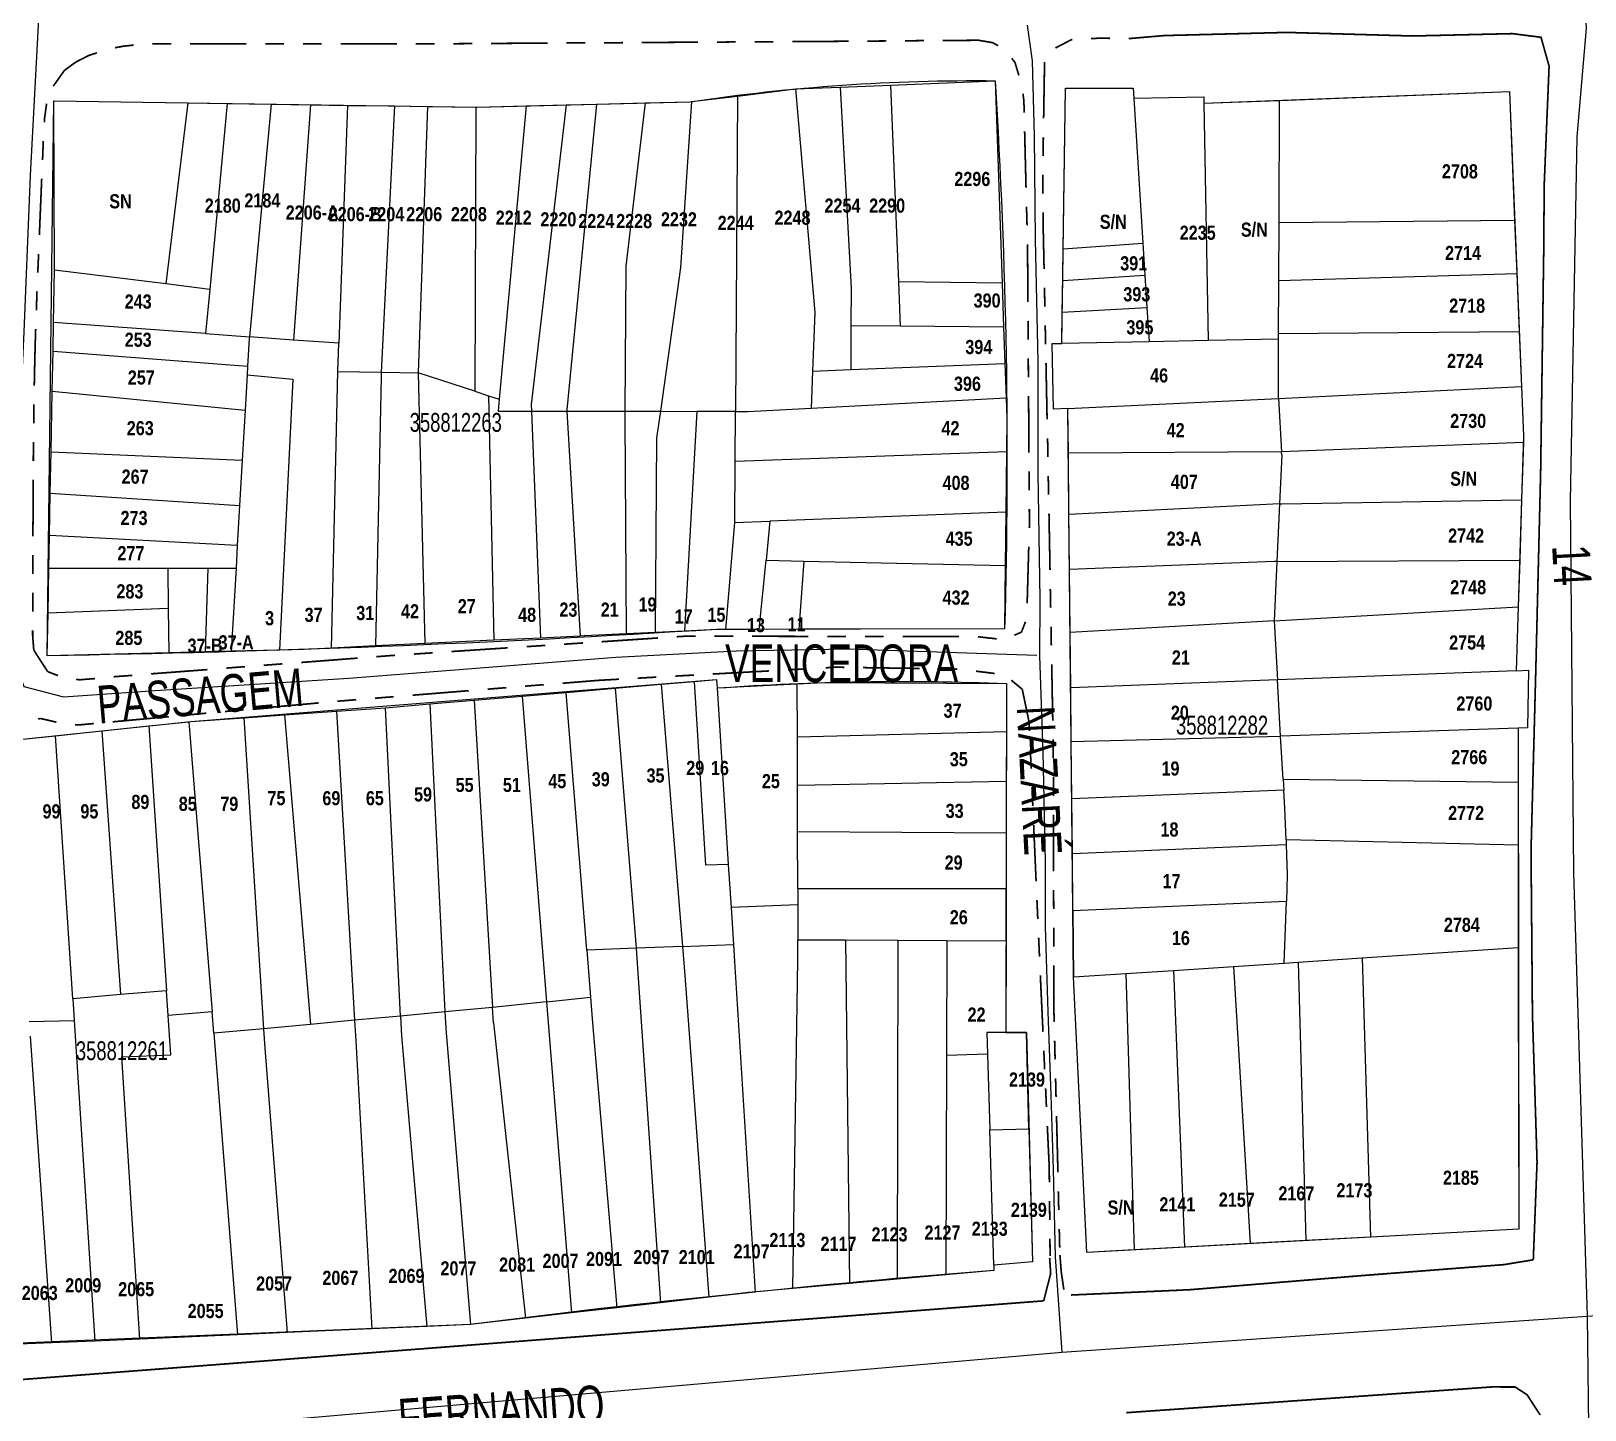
# Model space of a CAD drawing. Extents: x 201676 to 203188, y 4837754 to 4839005.
# Drawn here: x 202064.8 to 202229.9, y 4838251.5 to 4838398 of the extents above; entities that cross this region are included whole.
import ezdxf
from ezdxf.enums import TextEntityAlignment as Align

# ---------------------------------------------------------------- set-up
doc = ezdxf.new("R2010")
doc.units = 0
doc.header["$LTSCALE"] = 1.5
doc.header["$MEASUREMENT"] = 0
doc.linetypes.add('PHANTOMX2', pattern=[5, 2.5, -0.5, 0.5, -0.5, 0.5, -0.5])
doc.linetypes.add('TRACO_25', pattern=[8, 3, -1, 1, -1, 1, -1])
for name, color, linetype in [('CD-MALHA-LOTES', 40, 'CONTINUOUS'), ('CD_TXT_QUADRA', 7, 'CONTINUOUS'), ('RU-QUADRAS', 210, 'CONTINUOUS'), ('SV-EIXO-RUA-N-PAV', 6, 'CONTINUOUS'), ('SV-EIXO-RUA-PAV', 20, 'CONTINUOUS'), ('SV-RUA-NAO-PAV-S-GUIA-C-GUIA', 7, 'PHANTOMX2'), ('SV-RUA-PAVIM-S-GUIA-C-GUIA', 7, 'CONTINUOUS'), ('SV-TXT-RUA-N-PAV-S-GUIA-C-GUIA', 7, 'CONTINUOUS'), ('SV-TXT-RUA-PAV-S-GUIA-C-GUIA', 7, 'CONTINUOUS'), ('Th_NmrPort', 7, 'CONTINUOUS')]:
    doc.layers.add(name, color=color, linetype=linetype)
doc.styles.add('ARIAL', font='ARIAL.TTF')
doc.styles.get("Standard").update_dxf_attribs({"font": 'swisscbo.ttf'})

msp = doc.modelspace()

# ---------------------------------------------------------------- linework, layer by layer
at = {"layer": 'CD-MALHA-LOTES', "linetype": 'Continuous'}
for p, q in [((202146.01, 4838391.85), (202150.77, 4838392.05)), ((202150.77, 4838392.05), (202156.16, 4838392.27)), ((202150.77, 4838392.05), (202151.93, 4838370.69)), ((202156.16, 4838392.27), (202167.23, 4838392.73)), ((202156.99, 4838371.35), (202156.16, 4838392.27)), ((202167.23, 4838392.73), (202167.98, 4838371.23)), ((202067.2, 4838390.58), (202081.44, 4838390.37)), ((202067.27, 4838372.61), (202067.2, 4838390.58)), ((202130.06, 4838390.37), (202134.81, 4838390.49)), ((202134.97, 4838390.51), (202133.8, 4838372.87)), ((202134.81, 4838390.49), (202134.97, 4838390.51)), ((202134.97, 4838390.51), (202139.87, 4838391.1)), ((202139.87, 4838391.1), (202139.65, 4838357.6)), ((202139.87, 4838391.1), (202146.01, 4838391.85)), ((202146.01, 4838391.85), (202148.06, 4838368.09)), ((202174.47, 4838374.87), (202174.71, 4838391.92)), ((202174.71, 4838391.92), (202181.91, 4838391.92)), ((202181.91, 4838391.92), (202181.97, 4838390.89)), ((202181.97, 4838390.89), (202189.4, 4838391)), ((202181.97, 4838390.89), (202182.95, 4838375.46)), ((202189.4, 4838391), (202189.41, 4838390.33)), ((202189.41, 4838390.33), (202197.46, 4838390.64)), ((202197.41, 4838377.67), (202197.46, 4838390.64)), ((202197.46, 4838390.64), (202221.89, 4838391.58)), ((202221.89, 4838391.58), (202222.45, 4838377.92)), ((202081.44, 4838390.37), (202079.09, 4838371.14)), ((202081.44, 4838390.37), (202085.62, 4838390.31)), ((202085.62, 4838390.31), (202083.76, 4838370.55)), ((202085.62, 4838390.31), (202090.28, 4838390.24)), ((202090.28, 4838390.24), (202087.98, 4838365.53)), ((202090.28, 4838390.24), (202094.46, 4838390.17)), ((202094.46, 4838390.17), (202092.68, 4838365.18)), ((202094.46, 4838390.17), (202098.42, 4838390.11)), ((202098.42, 4838390.11), (202097.5, 4838364.83)), ((202098.42, 4838390.11), (202098.99, 4838390.11)), ((202098.99, 4838390.11), (202103.39, 4838390.05)), ((202103.39, 4838390.05), (202101.99, 4838361.76)), ((202103.39, 4838390.05), (202106.9, 4838390)), ((202106.9, 4838390), (202105.92, 4838361.71)), ((202106.9, 4838390), (202112.06, 4838389.93)), ((202112.06, 4838389.93), (202111.93, 4838359.74)), ((202112.06, 4838389.93), (202112.2, 4838389.93)), ((202112.2, 4838389.93), (202117.38, 4838390.06)), ((202117.38, 4838390.06), (202114.52, 4838358.89)), ((202117.38, 4838390.06), (202121.64, 4838390.16)), ((202121.64, 4838390.16), (202117.92, 4838358.34)), ((202121.64, 4838390.16), (202124.87, 4838390.24)), ((202124.87, 4838390.24), (202121.72, 4838357.76)), ((202124.87, 4838390.24), (202130.06, 4838390.37)), ((202130.06, 4838390.37), (202127.98, 4838373.03)), ((202189.41, 4838390.33), (202189.88, 4838365.12)), ((202197.38, 4838371.5), (202197.41, 4838377.67)), ((202197.41, 4838377.67), (202222.45, 4838377.92)), ((202222.45, 4838377.92), (202222.69, 4838372.25)), ((202174.42, 4838371.51), (202174.47, 4838374.87)), ((202174.47, 4838374.87), (202182.95, 4838375.46)), ((202182.95, 4838375.46), (202183.16, 4838372.07)), ((202067.16, 4838367.05), (202067.27, 4838372.61)), ((202079.09, 4838371.14), (202067.27, 4838372.61)), ((202127.98, 4838373.03), (202127.87, 4838357.61)), ((202133.8, 4838372.87), (202131.66, 4838357.61)), ((202197.38, 4838371.5), (202222.69, 4838372.25)), ((202222.69, 4838372.25), (202222.94, 4838366.09)), ((202083.76, 4838370.55), (202079.09, 4838371.14)), ((202151.93, 4838370.69), (202151.91, 4838366.68)), ((202167.98, 4838371.23), (202156.99, 4838371.35)), ((202157.18, 4838366.64), (202156.99, 4838371.35)), ((202167.98, 4838371.23), (202168.14, 4838366.55)), ((202174.37, 4838368.15), (202174.42, 4838371.51)), ((202174.42, 4838371.51), (202183.16, 4838372.07)), ((202183.16, 4838372.07), (202183.37, 4838368.65)), ((202197.35, 4838365.89), (202197.38, 4838371.5)), ((202083.76, 4838370.55), (202083.32, 4838365.87)), ((202148.06, 4838368.09), (202147.83, 4838361.89)), ((202174.32, 4838364.82), (202174.37, 4838368.15)), ((202174.37, 4838368.15), (202183.37, 4838368.65)), ((202183.37, 4838368.65), (202183.6, 4838365)), ((202067.11, 4838363.99), (202067.16, 4838367.05)), ((202083.32, 4838365.87), (202067.16, 4838367.05)), ((202083.32, 4838365.87), (202087.98, 4838365.53)), ((202151.91, 4838366.68), (202151.89, 4838362.04)), ((202157.18, 4838366.64), (202151.91, 4838366.68)), ((202168.14, 4838366.55), (202157.18, 4838366.64)), ((202168.14, 4838366.55), (202168.28, 4838362.68)), ((202197.35, 4838365.89), (202222.94, 4838366.09)), ((202197.35, 4838365.28), (202197.35, 4838365.89)), ((202222.94, 4838366.09), (202223.18, 4838360.26)), ((202067.03, 4838359.75), (202067.11, 4838363.99)), ((202067.11, 4838363.99), (202087.79, 4838362.39)), ((202087.96, 4838365.35), (202087.79, 4838362.39)), ((202087.98, 4838365.53), (202087.96, 4838365.35)), ((202092.68, 4838365.18), (202087.98, 4838365.53)), ((202097.5, 4838364.83), (202092.68, 4838365.18)), ((202097.38, 4838361.83), (202097.5, 4838364.83)), ((202173.31, 4838364.8), (202174.32, 4838364.82)), ((202173.45, 4838357.82), (202173.31, 4838364.8)), ((202183.6, 4838365), (202174.32, 4838364.82)), ((202189.88, 4838365.12), (202183.6, 4838365)), ((202197.35, 4838365.28), (202189.88, 4838365.12)), ((202197.34, 4838358.98), (202197.35, 4838365.28)), ((202087.79, 4838362.39), (202087.74, 4838361.47)), ((202151.89, 4838362.04), (202168.28, 4838362.68)), ((202168.28, 4838362.68), (202168.4, 4838359.04)), ((202087.74, 4838361.47), (202087.53, 4838357.74)), ((202087.74, 4838361.47), (202092.59, 4838361.01)), ((202092.59, 4838361.01), (202091.19, 4838332.25)), ((202096.72, 4838332.45), (202097.38, 4838361.83)), ((202097.38, 4838361.83), (202101.99, 4838361.76)), ((202101.97, 4838361.27), (202101.38, 4838332.68)), ((202101.99, 4838361.76), (202101.97, 4838361.27)), ((202101.99, 4838361.76), (202105.92, 4838361.71)), ((202105.92, 4838361.71), (202106.63, 4838332.93)), ((202111.93, 4838359.74), (202105.92, 4838361.71)), ((202147.83, 4838361.89), (202147.68, 4838357.95)), ((202147.83, 4838361.89), (202151.89, 4838362.04)), ((202066.9, 4838353.32), (202067.03, 4838359.75)), ((202067.03, 4838359.75), (202087.53, 4838357.74)), ((202111.93, 4838359.74), (202113.4, 4838359.25)), ((202113.4, 4838359.25), (202113.95, 4838333.28)), ((202113.4, 4838359.25), (202114.52, 4838358.89)), ((202147.68, 4838357.95), (202168.4, 4838359.04)), ((202168.4, 4838359.04), (202168.48, 4838356.83)), ((202197.34, 4838358.98), (202223.18, 4838360.26)), ((202223.18, 4838360.26), (202223.4, 4838355.02)), ((202087.53, 4838357.74), (202087.22, 4838352.41)), ((202114.52, 4838358.89), (202114.41, 4838357.61)), ((202114.41, 4838357.61), (202117.95, 4838357.61)), ((202117.92, 4838358.34), (202117.95, 4838357.61)), ((202117.95, 4838357.61), (202118.92, 4838333.52)), ((202117.95, 4838357.61), (202121.72, 4838357.61)), ((202121.72, 4838357.76), (202121.72, 4838357.61)), ((202121.72, 4838357.61), (202123.14, 4838333.72)), ((202121.72, 4838357.61), (202127.87, 4838357.61)), ((202127.87, 4838357.61), (202127.87, 4838356.88)), ((202127.87, 4838357.61), (202131.66, 4838357.61)), ((202131.66, 4838357.61), (202131.26, 4838354.78)), ((202131.66, 4838357.61), (202135.53, 4838357.6)), ((202135.53, 4838357.6), (202134.22, 4838334.27)), ((202139.65, 4838357.6), (202135.53, 4838357.6)), ((202139.62, 4838352.31), (202139.65, 4838357.6)), ((202139.65, 4838357.6), (202140.95, 4838357.6)), ((202140.95, 4838357.6), (202147.68, 4838357.95)), ((202174.97, 4838357.89), (202173.45, 4838357.82)), ((202174.97, 4838357.89), (202197.34, 4838358.98)), ((202175.02, 4838353.16), (202174.97, 4838357.89)), ((202197.34, 4838358.98), (202197.67, 4838353.31)), ((202127.87, 4838356.88), (202128.01, 4838333.96)), ((202168.48, 4838356.83), (202168.44, 4838353.34)), ((202131.26, 4838354.78), (202131.09, 4838334.12)), ((202223.38, 4838354.31), (202197.67, 4838353.31)), ((202223.38, 4838354.31), (202223.19, 4838348.21)), ((202223.4, 4838355.02), (202223.38, 4838354.31)), ((202066.82, 4838348.92), (202066.9, 4838353.32)), ((202066.9, 4838353.32), (202087.22, 4838352.41)), ((202139.62, 4838352.31), (202168.44, 4838353.34)), ((202168.44, 4838353.34), (202168.38, 4838346.91)), ((202197.67, 4838353.31), (202175.02, 4838353.16)), ((202175.08, 4838346.64), (202175.02, 4838353.16)), ((202197.69, 4838353), (202197.45, 4838347.78)), ((202197.69, 4838353), (202197.67, 4838353.31)), ((202087.22, 4838352.41), (202086.94, 4838347.59)), ((202139.57, 4838345.79), (202139.62, 4838352.31)), ((202066.73, 4838344.4), (202066.82, 4838348.92)), ((202066.82, 4838348.92), (202086.94, 4838347.59)), ((202086.94, 4838347.59), (202086.7, 4838343.34)), ((202197.45, 4838347.78), (202175.08, 4838346.64)), ((202197.45, 4838347.78), (202197.17, 4838341.66)), ((202197.45, 4838347.78), (202197.69, 4838347.79)), ((202197.69, 4838347.79), (202223.19, 4838348.21)), ((202223.19, 4838348.21), (202222.99, 4838341.81)), ((202139.57, 4838345.79), (202143.3, 4838345.93)), ((202143.3, 4838345.93), (202142.89, 4838341.79)), ((202168.38, 4838346.91), (202143.3, 4838345.93)), ((202168.38, 4838346.91), (202168.31, 4838341.23)), ((202175.14, 4838340.82), (202175.08, 4838346.64)), ((202066.67, 4838340.93), (202066.73, 4838344.4)), ((202086.7, 4838343.34), (202066.73, 4838344.4)), ((202138.62, 4838334.44), (202139.57, 4838345.79)), ((202086.7, 4838343.34), (202086.56, 4838340.93)), ((202066.58, 4838336.15), (202066.67, 4838340.93)), ((202066.67, 4838340.93), (202079.3, 4838340.93)), ((202079.3, 4838340.93), (202079.36, 4838336.65)), ((202079.3, 4838340.93), (202083.58, 4838340.93)), ((202083.58, 4838340.93), (202083.27, 4838332.06)), ((202083.58, 4838340.93), (202086.56, 4838340.93)), ((202086.56, 4838340.93), (202086.06, 4838332.12)), ((202142.16, 4838334.44), (202142.89, 4838341.79)), ((202142.89, 4838341.79), (202146.91, 4838341.7)), ((202146.91, 4838341.7), (202146.39, 4838334.45)), ((202146.91, 4838341.7), (202168.31, 4838341.23)), ((202168.31, 4838341.23), (202168.24, 4838334.5)), ((202196.88, 4838341.66), (202175.14, 4838340.82)), ((202197.17, 4838341.66), (202196.88, 4838341.66)), ((202197.17, 4838341.66), (202196.89, 4838335.35)), ((202197.17, 4838341.66), (202222.99, 4838341.81)), ((202222.99, 4838341.81), (202222.83, 4838336.83)), ((202175.21, 4838334.12), (202175.14, 4838340.82)), ((202066.49, 4838331.64), (202066.58, 4838336.15)), ((202079.36, 4838336.65), (202066.58, 4838336.15)), ((202079.36, 4838336.65), (202079.43, 4838331.96)), ((202196.89, 4838335.35), (202222.83, 4838336.83)), ((202222.83, 4838336.83), (202222.62, 4838330.05)), ((202134.22, 4838334.27), (202131.09, 4838334.12)), ((202137.65, 4838334.44), (202134.22, 4838334.27)), ((202138.62, 4838334.44), (202137.65, 4838334.44)), ((202142.16, 4838334.44), (202138.62, 4838334.44)), ((202146.39, 4838334.45), (202142.16, 4838334.44)), ((202168.24, 4838334.5), (202146.39, 4838334.45)), ((202196.89, 4838335.35), (202175.21, 4838334.12)), ((202196.89, 4838335.35), (202197.24, 4838329.07)), ((202101.38, 4838332.68), (202096.72, 4838332.45)), ((202106.63, 4838332.93), (202101.38, 4838332.68)), ((202113.95, 4838333.28), (202106.63, 4838332.93)), ((202118.92, 4838333.52), (202113.95, 4838333.28)), ((202123.14, 4838333.72), (202118.92, 4838333.52)), ((202123.61, 4838333.75), (202123.14, 4838333.72)), ((202128.01, 4838333.96), (202123.61, 4838333.75)), ((202131.09, 4838334.12), (202128.01, 4838333.96)), ((202175.27, 4838328.23), (202175.21, 4838334.12)), ((202079.43, 4838331.96), (202066.49, 4838331.64)), ((202083.27, 4838332.06), (202079.43, 4838331.96)), ((202086.06, 4838332.12), (202083.27, 4838332.06)), ((202091.19, 4838332.25), (202086.06, 4838332.12)), ((202093.8, 4838332.31), (202091.19, 4838332.25)), ((202096.72, 4838332.45), (202093.8, 4838332.31)), ((202222.62, 4838330.05), (202197.24, 4838329.07)), ((202222.62, 4838330.05), (202223.91, 4838330.1)), ((202223.91, 4838330.1), (202223.81, 4838323.98)), ((202116.96, 4838327.35), (202121.64, 4838327.75)), ((202121.64, 4838327.75), (202126.87, 4838328.2)), ((202123.84, 4838300.38), (202121.64, 4838327.75)), ((202126.87, 4838328.2), (202131.74, 4838328.62)), ((202126.87, 4838328.2), (202129.07, 4838300.58)), ((202131.74, 4838328.62), (202135.27, 4838328.92)), ((202131.74, 4838328.62), (202134, 4838300.77)), ((202135.27, 4838328.92), (202137.62, 4838329.12)), ((202136.5, 4838309.4), (202135.27, 4838328.92)), ((202137.62, 4838329.12), (202137.68, 4838328.22)), ((202137.68, 4838328.22), (202146.2, 4838328.65)), ((202137.68, 4838328.22), (202138.87, 4838309.48)), ((202146.2, 4838328.65), (202149.11, 4838328.79)), ((202146.22, 4838322.99), (202146.2, 4838328.65)), ((202149.11, 4838328.79), (202168.44, 4838328.69)), ((202168.44, 4838328.69), (202168.43, 4838323.57)), ((202197.24, 4838329.07), (202175.27, 4838328.23)), ((202175.33, 4838322.54), (202175.27, 4838328.23)), ((202197.58, 4838323.11), (202197.24, 4838329.07)), ((202097.24, 4838325.74), (202102.45, 4838326.11)), ((202102.45, 4838326.11), (202107.16, 4838326.52)), ((202104.03, 4838293.37), (202102.45, 4838326.11)), ((202107.16, 4838326.52), (202111.87, 4838326.92)), ((202107.16, 4838326.52), (202108.77, 4838293.81)), ((202111.87, 4838326.92), (202116.96, 4838327.35)), ((202111.87, 4838326.92), (202113.83, 4838294.28)), ((202116.96, 4838327.35), (202119.57, 4838294.88)), ((202077.31, 4838324.18), (202081.56, 4838324.63)), ((202081.56, 4838324.63), (202081.77, 4838324.65)), ((202081.56, 4838324.63), (202084.01, 4838293.8)), ((202081.77, 4838324.65), (202087.4, 4838325.05)), ((202087.4, 4838325.05), (202091.71, 4838325.35)), ((202087.4, 4838325.05), (202089.49, 4838292.02)), ((202091.71, 4838325.35), (202097.24, 4838325.74)), ((202091.71, 4838325.35), (202094.46, 4838292.48)), ((202097.24, 4838325.74), (202099.16, 4838292.92)), ((202062.52, 4838322.64), (202067.39, 4838323.15)), ((202067.39, 4838323.15), (202072.29, 4838323.66)), ((202069.2, 4838295.2), (202067.39, 4838323.15)), ((202072.29, 4838323.66), (202077.31, 4838324.18)), ((202072.29, 4838323.66), (202074.3, 4838295.64)), ((202077.31, 4838324.18), (202079.17, 4838296.05)), ((202168.43, 4838323.57), (202146.22, 4838322.99)), ((202146.24, 4838317.85), (202146.22, 4838322.99)), ((202168.43, 4838323.57), (202168.42, 4838318.3)), ((202175.33, 4838322.54), (202197.58, 4838323.11)), ((202222.82, 4838323.95), (202197.58, 4838323.11)), ((202197.85, 4838318.49), (202197.58, 4838323.11)), ((202223.81, 4838323.98), (202222.82, 4838323.95)), ((202222.82, 4838323.95), (202222.82, 4838318.19)), ((202175.39, 4838316.45), (202175.33, 4838322.54)), ((202168.42, 4838318.3), (202146.24, 4838317.85)), ((202146.25, 4838312.94), (202146.24, 4838317.85)), ((202168.42, 4838318.3), (202168.41, 4838312.78)), ((202222.82, 4838318.19), (202197.85, 4838318.49)), ((202197.85, 4838318.49), (202197.92, 4838317.35)), ((202222.82, 4838318.19), (202222.82, 4838311.52)), ((202197.92, 4838317.35), (202175.39, 4838316.45)), ((202175.45, 4838310.62), (202175.39, 4838316.45)), ((202198.04, 4838315.42), (202197.92, 4838317.35)), ((202198.16, 4838312.09), (202198.04, 4838315.42)), ((202168.41, 4838312.78), (202146.25, 4838312.94)), ((202146.27, 4838306.89), (202146.25, 4838312.94)), ((202168.41, 4838312.78), (202168.4, 4838306.89)), ((202175.45, 4838310.62), (202198.17, 4838311.6)), ((202222.82, 4838311.52), (202198.16, 4838312.09)), ((202198.16, 4838312.09), (202198.17, 4838311.6)), ((202198.17, 4838311.6), (202198.29, 4838308.36)), ((202222.82, 4838311.52), (202222.81, 4838300.64)), ((202138.87, 4838309.48), (202136.5, 4838309.4)), ((202138.87, 4838309.48), (202139.17, 4838304.91)), ((202175.51, 4838304.56), (202175.45, 4838310.62)), ((202198.29, 4838308.36), (202198.19, 4838305.55)), ((202168.4, 4838306.89), (202146.27, 4838306.89)), ((202146.27, 4838306.89), (202146.27, 4838305.18)), ((202168.4, 4838301.34), (202168.4, 4838306.89)), ((202146.27, 4838305.18), (202139.17, 4838304.91)), ((202139.17, 4838304.91), (202139.42, 4838300.98)), ((202146.27, 4838305.18), (202146.28, 4838301.48)), ((202198.19, 4838305.55), (202175.51, 4838304.56)), ((202175.51, 4838304.56), (202175.58, 4838297.53)), ((202197.96, 4838299), (202198.19, 4838305.55)), ((202146.28, 4838299.32), (202146.28, 4838301.48)), ((202146.28, 4838301.48), (202151.34, 4838301.45)), ((202151.34, 4838301.45), (202151.77, 4838264.96)), ((202151.34, 4838301.45), (202156.89, 4838301.41)), ((202156.89, 4838301.41), (202156.81, 4838265.42)), ((202156.89, 4838301.41), (202162.11, 4838301.38)), ((202162.11, 4838301.38), (202162.07, 4838289.16)), ((202162.11, 4838301.38), (202168.4, 4838301.34)), ((202168.4, 4838301.34), (202168.38, 4838291.62)), ((202129.07, 4838300.58), (202123.84, 4838300.38)), ((202123.84, 4838300.38), (202124.24, 4838295.37)), ((202134, 4838300.77), (202129.07, 4838300.58)), ((202129.07, 4838300.58), (202129.28, 4838297.92)), ((202134, 4838300.77), (202139.42, 4838300.98)), ((202134, 4838300.77), (202134.25, 4838297.67)), ((202139.42, 4838300.98), (202139.53, 4838299.16)), ((202206.26, 4838299.54), (202222.81, 4838300.64)), ((202222.81, 4838300.64), (202222.81, 4838297.19)), ((202129.28, 4838297.92), (202131.66, 4838262.9)), ((202139.53, 4838299.16), (202141.73, 4838264.05)), ((202145.75, 4838264.42), (202146.28, 4838299.32)), ((202181.12, 4838297.89), (202186.2, 4838298.22)), ((202186.2, 4838298.22), (202192.56, 4838298.64)), ((202186.2, 4838298.22), (202187.35, 4838268.82)), ((202192.56, 4838298.64), (202197.96, 4838299)), ((202192.56, 4838298.64), (202194.33, 4838269.2)), ((202197.96, 4838299), (202199.44, 4838299.09)), ((202199.44, 4838299.09), (202206.26, 4838299.54)), ((202199.44, 4838299.09), (202200.24, 4838269.52)), ((202206.26, 4838299.54), (202207.14, 4838269.89)), ((202134.25, 4838297.67), (202136.82, 4838263.49)), ((202175.58, 4838297.53), (202181.12, 4838297.89)), ((202176.98, 4838268.26), (202175.58, 4838297.53)), ((202181.12, 4838297.89), (202182.03, 4838268.54)), ((202222.81, 4838297.19), (202222.91, 4838270.74)), ((202074.3, 4838295.64), (202069.2, 4838295.2)), ((202069.2, 4838295.2), (202069.35, 4838292.91)), ((202079.17, 4838296.05), (202074.3, 4838295.64)), ((202079.34, 4838293.44), (202079.17, 4838296.05)), ((202119.57, 4838294.88), (202113.83, 4838294.28)), ((202119.57, 4838294.88), (202124.24, 4838295.37)), ((202119.57, 4838294.88), (202122.23, 4838261.83)), ((202124.24, 4838295.37), (202124.42, 4838293.06)), ((202084.01, 4838293.8), (202079.34, 4838293.44)), ((202079.62, 4838289.23), (202079.34, 4838293.44)), ((202084.19, 4838291.53), (202084.01, 4838293.8)), ((202104.03, 4838293.37), (202099.16, 4838292.92)), ((202108.77, 4838293.81), (202104.03, 4838293.37)), ((202104.03, 4838293.37), (202104.13, 4838291.27)), ((202113.83, 4838294.28), (202108.77, 4838293.81)), ((202108.77, 4838293.81), (202108.88, 4838291.58)), ((202113.93, 4838292.65), (202113.83, 4838294.28)), ((202124.42, 4838293.06), (202127.02, 4838262.37)), ((202064.59, 4838292.78), (202069.35, 4838292.91)), ((202069.35, 4838292.91), (202071.55, 4838258.84)), ((202089.49, 4838292.02), (202084.19, 4838291.53)), ((202084.19, 4838291.53), (202086.73, 4838259.51)), ((202094.46, 4838292.48), (202089.49, 4838292.02)), ((202089.49, 4838292.02), (202089.63, 4838289.94)), ((202099.16, 4838292.92), (202094.46, 4838292.48)), ((202099.16, 4838292.92), (202099.29, 4838290.74)), ((202108.88, 4838291.58), (202111.49, 4838260.6)), ((202113.93, 4838292.65), (202117.34, 4838261.27)), ((202168.38, 4838291.62), (202166.37, 4838291.62)), ((202166.37, 4838291.62), (202166.44, 4838289.3)), ((202170.57, 4838291.62), (202168.38, 4838291.62)), ((202170.83, 4838281.38), (202170.57, 4838291.62)), ((202064.7, 4838291.22), (202066.96, 4838258.64)), ((202089.63, 4838289.94), (202092, 4838259.74)), ((202099.29, 4838290.74), (202101, 4838260.14)), ((202104.13, 4838291.27), (202106.84, 4838260.4)), ((202074.41, 4838289.03), (202079.62, 4838289.23)), ((202076.34, 4838259.05), (202074.41, 4838289.03)), ((202162.07, 4838289.16), (202162.01, 4838265.89)), ((202166.44, 4838289.3), (202162.07, 4838289.16)), ((202166.44, 4838289.3), (202166.67, 4838281.29)), ((202166.67, 4838281.29), (202170.83, 4838281.38)), ((202167.1, 4838266.9), (202166.67, 4838281.29)), ((202170.83, 4838281.38), (202171.19, 4838267.27)), ((202207.14, 4838269.89), (202200.24, 4838269.52)), ((202222.91, 4838270.74), (202207.14, 4838269.89)), ((202182.03, 4838268.54), (202176.98, 4838268.26)), ((202187.35, 4838268.82), (202182.03, 4838268.54)), ((202194.33, 4838269.2), (202187.35, 4838268.82)), ((202200.24, 4838269.52), (202194.33, 4838269.2)), ((202171.19, 4838267.27), (202167.1, 4838266.9)), ((202167.1, 4838266.9), (202167.11, 4838266.35)), ((202151.77, 4838264.96), (202145.75, 4838264.42)), ((202156.81, 4838265.42), (202151.77, 4838264.96)), ((202162.01, 4838265.89), (202156.81, 4838265.42)), ((202167.11, 4838266.35), (202162.01, 4838265.89)), ((202136.82, 4838263.49), (202131.66, 4838262.9)), ((202141.73, 4838264.05), (202136.82, 4838263.49)), ((202141.87, 4838264.07), (202141.73, 4838264.05)), ((202145.75, 4838264.42), (202141.87, 4838264.07)), ((202122.23, 4838261.83), (202117.34, 4838261.27)), ((202127.02, 4838262.37), (202122.23, 4838261.83)), ((202131.66, 4838262.9), (202127.02, 4838262.37)), ((202101, 4838260.14), (202092, 4838259.74)), ((202106.84, 4838260.4), (202101, 4838260.14)), ((202111.49, 4838260.6), (202106.84, 4838260.4)), ((202117.34, 4838261.27), (202111.49, 4838260.6)), ((202066.96, 4838258.64), (202061.8, 4838258.43)), ((202071.55, 4838258.84), (202066.96, 4838258.64)), ((202076.34, 4838259.05), (202071.55, 4838258.84)), ((202086.73, 4838259.51), (202076.34, 4838259.05)), ((202092, 4838259.74), (202086.73, 4838259.51))]:
    msp.add_line(p, q, dxfattribs=at)
msp.add_point((202139.53, 4838299.16), dxfattribs=at)
at = {"layer": 'RU-QUADRAS', "color": 6, "linetype": 'Continuous'}
msp.add_lwpolyline([(202066.49, 4838331.64), (202067.2, 4838390.58), (202112.2, 4838389.93), (202134.81, 4838390.49, -0.039716), (202167.23, 4838392.73, -0.02278), (202168.24, 4838334.5), (202137.65, 4838334.44, -0.012005)], format="xyb", close=True, dxfattribs=at)
msp.add_lwpolyline([(202173.31, 4838364.8), (202174.32, 4838364.82), (202174.71, 4838391.92), (202181.91, 4838391.92), (202181.97, 4838390.89), (202189.4, 4838391), (202189.41, 4838390.33), (202221.89, 4838391.58), (202223.4, 4838355.02), (202222.62, 4838330.05), (202223.91, 4838330.1), (202223.81, 4838323.98), (202222.82, 4838323.95), (202222.91, 4838270.74), (202176.98, 4838268.26), (202175.58, 4838297.53), (202174.97, 4838357.89), (202173.45, 4838357.82)], close=True, dxfattribs=at)
msp.add_lwpolyline([(202058.11, 4838322.18), (202081.77, 4838324.65), (202137.62, 4838329.12), (202137.68, 4838328.22, -0.027507), (202168.44, 4838328.69), (202168.38, 4838291.62), (202170.57, 4838291.62), (202171.19, 4838267.27), (202167.1, 4838266.9), (202167.11, 4838266.35, 0.011764), (202111.46, 4838260.6), (202013.17, 4838256.51)], format="xyb", dxfattribs=at)
at = {"layer": 'SV-EIXO-RUA-N-PAV'}
for points in [[(202226.89, 4838518.19), (202226.89, 4838486.87), (202226.96, 4838465.65), (202228.34, 4838431.48), (202230.04, 4838398.31), (202229.06, 4838386.77), (202228.34, 4838348.03), (202228.7, 4838308.57), (202230.15, 4838261.5), (202230.81, 4838208.61), (202232.21, 4838151.08), (202233.22, 4838130.48), (202233.22, 4838121.8)], [(202065.6, 4838399.98), (202064.67, 4838382.66), (202064, 4838366.04), (202063.12, 4838347.21), (202062.67, 4838337.47), (202062.67, 4838332.15), (202064, 4838328.38), (202068.21, 4838327.28), (202077.96, 4838327.94), (202098.56, 4838329.27), (202126.91, 4838331.49), (202139.76, 4838332.15), (202151.5, 4838332.37), (202171.66, 4838331.71)], [(202170.65, 4838398.64), (202171.17, 4838394.84), (202171.38, 4838386.88), (202171.48, 4838375.86), (202171.78, 4838362.85), (202171.78, 4838351.07), (202171.99, 4838337.66), (202171.94, 4838331.62), (202172.29, 4838321.41), (202172.54, 4838309.72), (202172.54, 4838302.88), (202172.85, 4838293.83), (202173.15, 4838284.98), (202173.41, 4838277.07), (202173.61, 4838267.77), (202174.32, 4838257.65)]]:
    msp.add_lwpolyline(points, dxfattribs=at)
at = {"layer": 'SV-EIXO-RUA-PAV'}
msp.add_lwpolyline([(201779.33, 4838224.71), (201795.56, 4838229.31), (201844.24, 4838232.12), (201854.39, 4838232.64), (201909.9, 4838237.08), (201965.74, 4838241.1), (201984.84, 4838242.63), (202013, 4838244.61), (202071.7, 4838248.74), (202174.32, 4838257.65), (202230.15, 4838261.5), (202318.41, 4838267.69)], dxfattribs=at)
at = {"layer": 'SV-RUA-NAO-PAV-S-GUIA-C-GUIA', "const_width": 0.18}
for points in [[(202149.98, 4838396.91), (202151.67, 4838396.92)], [(202153.67, 4838396.94), (202155.67, 4838396.95)], [(202157.67, 4838396.97), (202159.67, 4838396.99)], [(202161.67, 4838397), (202164.67, 4838397.02)], [(202164.67, 4838397.02), (202165.44, 4838397.03)], [(202165.44, 4838397.03), (202166.65, 4838396.83)], [(202175.35, 4838397.09), (202173.65, 4838396.21)], [(202175.43, 4838397.09), (202175.35, 4838397.09)], [(202178.34, 4838397.25), (202177.43, 4838397.2)], [(202178.43, 4838397.25), (202178.34, 4838397.25)], [(202179.43, 4838397.23), (202178.43, 4838397.25)], [(202185.28, 4838397.53), (202181.42, 4838397.2)], [(202185.41, 4838397.53), (202185.28, 4838397.53)], [(202187.41, 4838397.58), (202185.41, 4838397.53)], [(202069.54, 4838394.71), (202070.83, 4838395.37)], [(202070.83, 4838395.37), (202070.93, 4838395.42)], [(202070.93, 4838395.42), (202071.78, 4838395.69)], [(202073.7, 4838396.23), (202074.62, 4838396.4)], [(202074.62, 4838396.4), (202075.68, 4838396.51)], [(202077.67, 4838396.63), (202078.67, 4838396.65)], [(202078.67, 4838396.65), (202079.12, 4838396.65)], [(202079.12, 4838396.65), (202079.67, 4838396.65)], [(202081.67, 4838396.65), (202087.67, 4838396.65)], [(202089.67, 4838396.65), (202091.67, 4838396.65)], [(202093.67, 4838396.64), (202095.67, 4838396.64)], [(202097.67, 4838396.64), (202103.67, 4838396.64)], [(202105.67, 4838396.64), (202106.1, 4838396.64)], [(202106.1, 4838396.64), (202107.67, 4838396.65)], [(202109.67, 4838396.66), (202111.67, 4838396.67)], [(202113.67, 4838396.69), (202119.67, 4838396.72)], [(202121.67, 4838396.74), (202123.67, 4838396.75)], [(202125.67, 4838396.76), (202127.67, 4838396.77)], [(202129.67, 4838396.79), (202135.67, 4838396.82)], [(202137.67, 4838396.83), (202139.67, 4838396.85)], [(202141.67, 4838396.86), (202143.67, 4838396.87)], [(202145.67, 4838396.88), (202149.67, 4838396.91)], [(202149.67, 4838396.91), (202149.98, 4838396.91)], [(202166.65, 4838396.83), (202166.95, 4838396.78)], [(202166.95, 4838396.78), (202167.56, 4838396.45)], [(202067.14, 4838392.15), (202068.3, 4838393.79)], [(202068.3, 4838393.79), (202068.31, 4838393.81)], [(202068.31, 4838393.81), (202069.09, 4838394.39)], [(202069.09, 4838394.39), (202069.54, 4838394.71)], [(202169, 4838395.11), (202169.35, 4838394.66)], [(202169.35, 4838394.66), (202169.76, 4838393.29)], [(202172.49, 4838394.73), (202172.39, 4838388.73)], [(202170.2, 4838391.35), (202170.28, 4838390.67)], [(202170.28, 4838390.67), (202170.34, 4838389.35)], [(202066.19, 4838388.32), (202066.22, 4838388.79)], [(202066.22, 4838388.79), (202066.43, 4838390.3)], [(202170.37, 4838387.36), (202170.38, 4838387.04)], [(202170.38, 4838387.04), (202170.52, 4838381.36)], [(202066, 4838384.32), (202066.08, 4838386.32)], [(202172.35, 4838385.79), (202172.34, 4838384.74)], [(202172.36, 4838386.73), (202172.35, 4838385.79)], [(202065.66, 4838376.33), (202065.91, 4838382.33)], [(202172.32, 4838382.74), (202172.32, 4838381.74)], [(202172.32, 4838381.74), (202172.31, 4838381.29)], [(202172.31, 4838381.29), (202172.32, 4838380.74)], [(202170.57, 4838379.36), (202170.63, 4838377.36)], [(202172.33, 4838378.74), (202172.33, 4838378.29)], [(202172.33, 4838378.29), (202172.34, 4838377.74)], [(202172.34, 4838377.74), (202172.35, 4838376.79)], [(202172.35, 4838376.79), (202172.35, 4838376.74)], [(202172.35, 4838376.74), (202172.36, 4838376.42)], [(202172.36, 4838376.42), (202172.44, 4838372.74)], [(202065.49, 4838372.33), (202065.58, 4838374.33)], [(202170.68, 4838375.36), (202170.68, 4838375.22)], [(202170.68, 4838375.22), (202170.72, 4838369.22)], [(202172.48, 4838370.74), (202172.52, 4838368.74)], [(202065.34, 4838368.34), (202065.41, 4838370.34)], [(202170.73, 4838367.22), (202170.75, 4838365.22)], [(202065.21, 4838364.48), (202065.27, 4838366.34)], [(202172.56, 4838366.74), (202172.6, 4838364.74)], [(202065.14, 4838361.54), (202065.21, 4838364.34)], [(202065.21, 4838364.34), (202065.21, 4838364.48)], [(202170.76, 4838363.22), (202170.77, 4838361.22)], [(202172.64, 4838362.74), (202172.76, 4838356.74)], [(202065.12, 4838360.34), (202065.14, 4838361.34)], [(202065.14, 4838361.34), (202065.14, 4838361.54)], [(202170.79, 4838359.22), (202170.83, 4838353.22)], [(202065.06, 4838356.34), (202065.08, 4838358.34)], [(202065.02, 4838352.74), (202065.03, 4838354.34)], [(202172.81, 4838354.74), (202172.85, 4838352.74)], [(202065.02, 4838352.34), (202065.02, 4838352.74)], [(202170.84, 4838351.22), (202170.86, 4838349.22)], [(202172.88, 4838350.74), (202172.92, 4838348.74)], [(202064.99, 4838346.79), (202065, 4838349.34)], [(202065, 4838349.78), (202065, 4838350.34)], [(202065, 4838349.34), (202065, 4838349.78)], [(202064.98, 4838345.29), (202064.99, 4838346.34)], [(202064.99, 4838346.34), (202064.99, 4838346.79)], [(202170.87, 4838347.22), (202170.88, 4838346.22)], [(202170.88, 4838346.22), (202170.88, 4838345.63)], [(202172.96, 4838346.74), (202173.07, 4838340.74)], [(202064.98, 4838344.34), (202064.98, 4838345.29)], [(202170.88, 4838345.63), (202170.87, 4838345.22)], [(202170.81, 4838343.22), (202170.64, 4838337.22)], [(202064.97, 4838342.25), (202064.97, 4838342.34)], [(202064.97, 4838341.34), (202064.97, 4838342.25)], [(202064.97, 4838340.71), (202064.97, 4838341.34)], [(202064.97, 4838340.34), (202064.97, 4838340.71)], [(202064.96, 4838337.59), (202064.96, 4838338.34)], [(202064.96, 4838337.34), (202064.96, 4838337.59)], [(202173.1, 4838338.74), (202173.14, 4838336.74)], [(202064.96, 4838336.34), (202064.96, 4838337.34)], [(202064.95, 4838333.79), (202064.95, 4838334.34)], [(202170.1, 4838334.32), (202170.03, 4838334.15)], [(202170.46, 4838335.25), (202170.1, 4838334.32)], [(202173.18, 4838334.74), (202173.21, 4838332.74)], [(202064.98, 4838333.34), (202064.95, 4838333.79)], [(202065.07, 4838332.24), (202064.98, 4838333.34)], [(202119.43, 4838332.74), (202117.44, 4838332.61)], [(202123.43, 4838333), (202121.43, 4838332.87)], [(202131.41, 4838333.53), (202125.42, 4838333.13)], [(202134.18, 4838333.71), (202133.4, 4838333.66)], [(202134.4, 4838333.71), (202134.18, 4838333.71)], [(202135.4, 4838333.71), (202134.4, 4838333.71)], [(202139.4, 4838333.71), (202137.4, 4838333.71)], [(202147.4, 4838333.7), (202141.4, 4838333.71)], [(202151.4, 4838333.7), (202149.4, 4838333.7)], [(202155.4, 4838333.7), (202153.4, 4838333.7)], [(202163.4, 4838333.69), (202157.4, 4838333.7)], [(202166.64, 4838333.52), (202165.4, 4838333.66)], [(202167.39, 4838333.44), (202166.64, 4838333.52)], [(202170.03, 4838334.15), (202169.28, 4838333.82)], [(202065.55, 4838331.49), (202065.07, 4838332.24)], [(202066.55, 4838329.95), (202065.55, 4838331.49)], [(202099.48, 4838331.39), (202093.5, 4838330.93)], [(202103.14, 4838331.67), (202101.47, 4838331.54)], [(202103.47, 4838331.69), (202103.14, 4838331.67)], [(202107.46, 4838331.95), (202105.46, 4838331.82)], [(202115.44, 4838332.48), (202109.46, 4838332.09)], [(202066.71, 4838329.89), (202066.55, 4838329.95)], [(202067.64, 4838329.53), (202066.71, 4838329.89)], [(202071.51, 4838329.21), (202070.57, 4838329.14)], [(202071.57, 4838329.22), (202071.51, 4838329.21)], [(202075.55, 4838329.56), (202073.56, 4838329.41)], [(202083.53, 4838330.17), (202077.54, 4838329.72)], [(202087.52, 4838330.48), (202085.52, 4838330.33)], [(202091.5, 4838330.78), (202089.51, 4838330.63)], [(202129.25, 4838329.26), (202131.24, 4838329.37)], [(202133.24, 4838329.48), (202135.24, 4838329.59)], [(202137.23, 4838329.7), (202143.22, 4838330.03)], [(202145.22, 4838330.14), (202147.22, 4838330.25)], [(202149.22, 4838330.36), (202150.21, 4838330.42)], [(202150.21, 4838330.42), (202150.27, 4838330.42)], [(202150.27, 4838330.42), (202151.21, 4838330.41)], [(202153.21, 4838330.38), (202159.21, 4838330.29)], [(202161.21, 4838330.26), (202162.21, 4838330.24)], [(202162.21, 4838330.24), (202163.2, 4838330.23)], [(202163.2, 4838330.23), (202163.21, 4838330.23)], [(202165.2, 4838330), (202167.19, 4838329.76)], [(202173.25, 4838330.74), (202173.36, 4838324.75)], [(202070, 4838329.09), (202069.57, 4838329.12)], [(202070.57, 4838329.14), (202070, 4838329.09)], [(202105.32, 4838327.45), (202111.3, 4838327.93)], [(202113.29, 4838328.09), (202115.28, 4838328.25)], [(202117.28, 4838328.41), (202119.27, 4838328.57)], [(202121.26, 4838328.72), (202124.25, 4838328.96)], [(202124.25, 4838328.96), (202124.96, 4838329.02)], [(202124.96, 4838329.02), (202127.25, 4838329.15)], [(202168.96, 4838329.04), (202169.73, 4838328.4)], [(202169.73, 4838328.4), (202170.12, 4838328.08)], [(202170.12, 4838328.08), (202170.83, 4838324.66)], [(202089.37, 4838326.09), (202095.35, 4838326.63)], [(202097.34, 4838326.81), (202099.33, 4838326.97)], [(202101.33, 4838327.13), (202103.32, 4838327.29)], [(202065.53, 4838324.93), (202065.81, 4838324.97)], [(202065.81, 4838324.97), (202066.51, 4838324.81)], [(202066.51, 4838324.81), (202067.4, 4838324.6)], [(202067.4, 4838324.6), (202067.48, 4838324.58)], [(202069.46, 4838324.29), (202069.82, 4838324.29)], [(202069.82, 4838324.29), (202071.45, 4838324.44)], [(202073.44, 4838324.62), (202079.42, 4838325.17)], [(202081.41, 4838325.35), (202083.4, 4838325.54)], [(202085.39, 4838325.72), (202087.38, 4838325.9)], [(202170.83, 4838324.66), (202170.85, 4838324.55)], [(202170.85, 4838324.55), (202170.89, 4838323.66)], [(202173.4, 4838322.75), (202173.42, 4838321.75)], [(202170.98, 4838321.66), (202171.06, 4838319.66)], [(202173.42, 4838321.75), (202173.42, 4838321.55)], [(202173.42, 4838321.55), (202173.42, 4838320.75)], [(202171.15, 4838317.67), (202171.24, 4838315.67)], [(202173.43, 4838318.75), (202173.43, 4838316.75)], [(202173.43, 4838314.75), (202173.45, 4838308.75)], [(202171.33, 4838313.67), (202171.59, 4838307.68)], [(202173.45, 4838306.75), (202173.46, 4838304.75)], [(202171.68, 4838305.68), (202171.77, 4838303.68)], [(202171.86, 4838301.68), (202171.95, 4838299.68)], [(202173.46, 4838302.75), (202173.47, 4838300.75)], [(202173.47, 4838298.75), (202173.48, 4838294.75)], [(202172.04, 4838297.69), (202172.32, 4838291.69)], [(202173.48, 4838294.75), (202173.48, 4838294.13)], [(202173.48, 4838294.13), (202173.51, 4838292.75)], [(202172.41, 4838289.69), (202172.5, 4838287.7)], [(202173.56, 4838290.75), (202173.61, 4838288.75)], [(202173.66, 4838286.75), (202173.71, 4838284.75)], [(202172.6, 4838285.7), (202172.69, 4838283.7)], [(202172.78, 4838281.7), (202172.97, 4838277.71)], [(202173.76, 4838282.75), (202173.91, 4838276.75)], [(202172.97, 4838277.71), (202172.99, 4838277.22)], [(202172.99, 4838277.22), (202173, 4838275.71)], [(202173.95, 4838274.75), (202174, 4838272.75)], [(202173.02, 4838273.71), (202173.04, 4838271.71)], [(202174.05, 4838270.75), (202174.1, 4838268.75)], [(202173.06, 4838269.71), (202173.07, 4838268.71)], [(202173.07, 4838268.71), (202173.08, 4838267.88)]]:
    msp.add_lwpolyline(points, dxfattribs=at)
at = {"layer": 'SV-RUA-NAO-PAV-S-GUIA-C-GUIA', "linetype": 'TRACO_25', "const_width": 0.18, "flags": 128}
msp.add_lwpolyline([(202187.41, 4838397.58), (202198.25, 4838397.86), (202211.59, 4838397.48), (202222.21, 4838397.73), (202225.25, 4838397.34), (202226.11, 4838394.27), (202225.59, 4838381.67), (202225.54, 4838374.67), (202225.21, 4838351.11), (202224.69, 4838329.86), (202224.19, 4838310.91), (202224.34, 4838293.54), (202224.83, 4838277.87)], dxfattribs=at)
at = {"layer": 'SV-RUA-PAVIM-S-GUIA-C-GUIA', "linetype": 'Continuous', "const_width": 0.18, "flags": 128}
for points in [[(202224.43, 4838267.47), (202224.83, 4838277.87)], [(202187.21, 4838264.27), (202188.02, 4838264.3), (202206.18, 4838265.79), (202221.32, 4838266.96), (202224.43, 4838267.47)], [(202181.19, 4838251.23), (202187.2, 4838251.65)]]:
    msp.add_lwpolyline(points, dxfattribs=at)
at = {"layer": 'SV-RUA-PAVIM-S-GUIA-C-GUIA', "const_width": 0.18}
for points in [[(202172.4, 4838263.11), (202173.14, 4838266.02), (202173.03, 4838267.66)], [(202174.12, 4838267.99), (202174.27, 4838266.14), (202174.54, 4838264.29)], [(202175.31, 4838263.73), (202187.21, 4838264.26)], [(202089.37, 4838256.71), (202172.4, 4838263.11)], [(202013.88, 4838250.93), (202089.37, 4838256.71)], [(202187.2, 4838251.65), (202220.24, 4838253.98)], [(202220.24, 4838253.98), (202220.99, 4838253.96)], [(202220.99, 4838253.96), (202222.5, 4838253.96), (202223.77, 4838253.13), (202225.16, 4838250.99)]]:
    msp.add_lwpolyline(points, dxfattribs=at)

# ---------------------------------------------------------------- texts
at = {"layer": 'CD_TXT_QUADRA', "linetype": 'Continuous', "style": 'ARIAL', "width": 0.7}
for s, p in [('358812263', (202105.02, 4838355.43)), ('358812282', (202186.46, 4838323.27)), ('358812261', (202069.54, 4838288.68))]:
    msp.add_text(s, height=2, dxfattribs=at).set_placement(p)
at = {"layer": 'SV-TXT-RUA-N-PAV-S-GUIA-C-GUIA', "style": 'ARIAL', "width": 0.7}
for s, rotation, p in [('14', 273, (202226.43, 4838343.32)), ('PASSAGEM', 5, (202071.99, 4838324.43)), ('NAZARÉ', 273, (202169.53, 4838326.2))]:
    msp.add_text(s, height=4, rotation=rotation, dxfattribs=at).set_placement(p)
msp.add_text('VENCEDORA', height=4, dxfattribs=at).set_placement((202138.54, 4838328.84))
at = {"layer": 'SV-TXT-RUA-PAV-S-GUIA-C-GUIA', "style": 'ARIAL', "width": 0.7}
msp.add_text('FERNANDO', height=4, rotation=4, dxfattribs=at).set_placement((202103.95, 4838248.68))
at = {"layer": 'Th_NmrPort', "color": 1}
for s, p in [('2708', (202214.72, 4838383.1)), ('2296', (202162.9, 4838382.29)), ('SN', (202073.09, 4838379.92)), ('2184', (202087.45, 4838380.01)), ('2180', (202083.24, 4838379.46)), ('2206-A', (202091.84, 4838378.73)), ('2206-B', (202096.41, 4838378.55)), ('2204', (202100.62, 4838378.55)), ('2206', (202104.65, 4838378.55)), ('2208', (202109.4, 4838378.55)), ('2212', (202114.16, 4838378.18)), ('2248', (202143.79, 4838378.18)), ('2254', (202149.1, 4838379.46)), ('2290', (202153.85, 4838379.46)), ('2220', (202118.91, 4838378)), ('2224', (202122.94, 4838377.82)), ('2228', (202126.96, 4838377.82)), ('2232', (202131.72, 4838378)), ('2244', (202137.75, 4838377.63)), ('S/N', (202178.36, 4838377.74)), ('2235', (202186.85, 4838376.58)), ('S/N', (202193.35, 4838376.91)), ('391', (202180.53, 4838373.33)), ('2714', (202215.05, 4838374.43)), ('393', (202180.86, 4838370.04)), ('243', (202074.73, 4838369.27)), ('390', (202164.95, 4838369.38)), ('2718', (202215.49, 4838368.83)), ('395', (202181.19, 4838366.53)), ('253', (202074.73, 4838365.21)), ('394', (202164.07, 4838364.44)), ('2724', (202215.27, 4838362.96)), ('257', (202075.06, 4838361.2)), ('396', (202162.86, 4838360.54)), ('46', (202183.71, 4838361.42)), ('263', (202074.95, 4838355.82)), ('42', (202161.54, 4838355.82)), ('42', (202185.47, 4838355.6)), ('2730', (202215.6, 4838356.59)), ('267', (202074.4, 4838350.67)), ('408', (202161.65, 4838350.01)), ('407', (202185.91, 4838350.12)), ('S/N', (202215.6, 4838350.45)), ('273', (202074.29, 4838346.28)), ('435', (202161.98, 4838344.08)), ('23-A', (202185.47, 4838344.08)), ('2742', (202215.38, 4838344.41)), ('277', (202073.96, 4838342.54)), ('283', (202073.85, 4838338.48)), ('2748', (202215.6, 4838338.92)), ('27', (202110.13, 4838336.91)), ('19', (202129.34, 4838337.09)), ('432', (202161.65, 4838337.82)), ('23', (202185.58, 4838337.71)), ('3', (202089.65, 4838335.63)), ('37', (202093.85, 4838335.99)), ('31', (202099.34, 4838336.18)), ('42', (202104.1, 4838336.36)), ('48', (202116.54, 4838335.99)), ('23', (202120.93, 4838336.54)), ('21', (202125.32, 4838336.54)), ('17', (202133.18, 4838335.81)), ('15', (202136.66, 4838335.99)), ('285', (202073.74, 4838333.54)), ('13', (202140.86, 4838334.9)), ('11', (202145.17, 4838334.99)), ('37-B', (202081.41, 4838332.71)), ('37-A', (202084.71, 4838333.07)), ('2754', (202215.49, 4838333.05)), ('21', (202186.02, 4838331.46)), ('37', (202161.76, 4838325.81)), ('20', (202185.91, 4838325.59)), ('2760', (202216.26, 4838326.57)), ('35', (202162.42, 4838320.65)), ('2766', (202215.71, 4838320.87)), ('35', (202130.19, 4838318.92)), ('29', (202134.41, 4838319.72)), ('16', (202137.03, 4838319.72)), ('19', (202184.92, 4838319.66)), ('55', (202109.9, 4838317.92)), ('51', (202114.92, 4838317.92)), ('45', (202119.75, 4838318.32)), ('39', (202124.37, 4838318.52)), ('25', (202142.45, 4838318.32)), ('89', (202075.44, 4838316.11)), ('85', (202080.47, 4838315.91)), ('79', (202084.89, 4838315.91)), ('75', (202089.9, 4838316.51)), ('69', (202095.74, 4838316.51)), ('65', (202100.36, 4838316.51)), ('59', (202105.48, 4838316.91)), ('99', (202066, 4838315.11)), ('95', (202070.02, 4838315.11)), ('33', (202161.98, 4838315.16)), ('2772', (202215.38, 4838314.94)), ('18', (202184.81, 4838313.18)), ('29', (202161.87, 4838309.67)), ('17', (202185.03, 4838307.7)), ('26', (202162.42, 4838303.86)), ('2784', (202214.93, 4838303.06)), ('16', (202186.02, 4838301.66)), ('22', (202164.31, 4838293.52)), ('2139', (202168.71, 4838286.62)), ('2185', (202214.83, 4838276.19)), ('2167', (202197.34, 4838274.53)), ('2173', (202203.51, 4838274.86)), ('2139', (202168.91, 4838272.78)), ('S/N', (202179.19, 4838273.03)), ('2141', (202184.69, 4838273.36)), ('2157', (202191.01, 4838273.86)), ('2133', (202164.75, 4838270.77)), ('2113', (202143.25, 4838269.57)), ('2117', (202148.68, 4838269.17)), ('2123', (202154.1, 4838270.17)), ('2127', (202159.73, 4838270.37)), ('2091', (202123.76, 4838267.56)), ('2097', (202128.79, 4838267.76)), ('2101', (202133.61, 4838267.76)), ('2107', (202139.44, 4838268.37)), ('2077', (202108.29, 4838266.56)), ('2081', (202114.52, 4838266.96)), ('2007', (202119.14, 4838267.36)), ('2009', (202068.41, 4838264.76)), ('2065', (202074.04, 4838264.35)), ('2057', (202088.7, 4838264.96)), ('2067', (202095.74, 4838265.56)), ('2069', (202102.77, 4838265.76)), ('2063', (202063.79, 4838263.95)), ('2055', (202081.42, 4838262.03))]:
    msp.add_text(s, height=1.5, dxfattribs=at).set_placement(p, align=Align.MIDDLE_LEFT)

doc.saveas('drawing.dxf')
